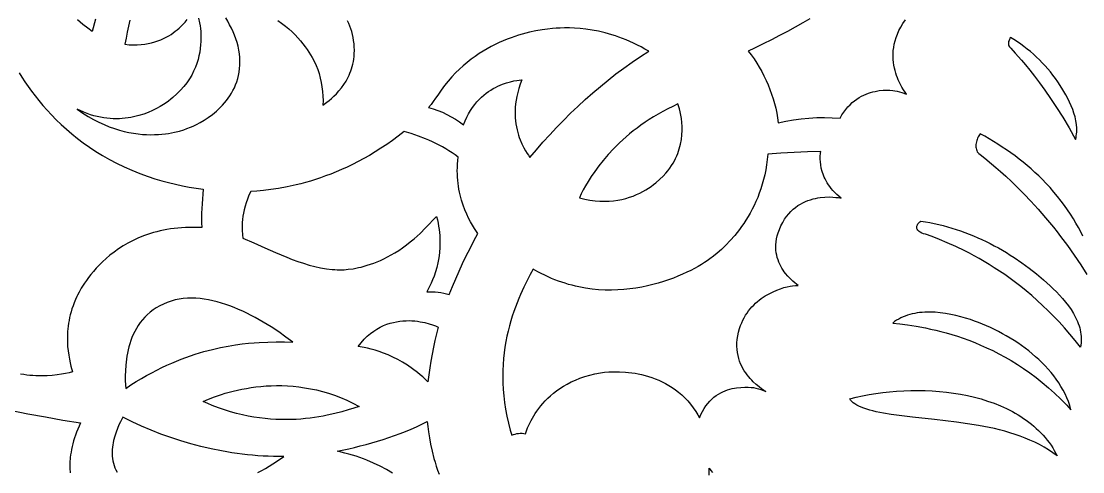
# Model space of a CAD drawing. Extents: x -570 to 570, y -570 to 570.
# Drawn here: x -22.7 to 76.7, y -470.2 to -428 of the extents above; entities that cross this region are included whole.
import ezdxf

# ---------------------------------------------------------------- set-up
doc = ezdxf.new("R2010")
doc.units = 0
doc.layers.add('LAYER_1', color=18, linetype='CONTINUOUS')
doc.layers.add('LAYER_2', color=174, linetype='CONTINUOUS')

msp = doc.modelspace()

# ---------------------------------------------------------------- linework, layer by layer
at = {"layer": 'LAYER_1'}
for points in [[(-6.117, -427.68), (-6.025, -428.138), (-5.985, -428.392), (-5.951, -428.661), (-5.925, -428.944), (-5.908, -429.24), (-5.901, -429.548), (-5.907, -429.865), (-5.927, -430.193), (-5.962, -430.528), (-6.014, -430.871), (-6.084, -431.22), (-6.174, -431.573), (-6.286, -431.93), (-6.421, -432.29), (-6.581, -432.651), (-6.767, -433.013), (-6.981, -433.373), (-7.224, -433.732), (-7.498, -434.087), (-7.804, -434.438), (-8.145, -434.784), (-8.521, -435.123), (-8.722, -435.29), (-8.934, -435.455), (-9.157, -435.617), (-9.42, -435.791), (-9.72, -435.973), (-10.055, -436.157), (-10.425, -436.338), (-10.827, -436.512), (-11.259, -436.673), (-11.721, -436.816), (-11.962, -436.88), (-12.209, -436.937), (-12.464, -436.987), (-12.724, -437.03), (-12.99, -437.065), (-13.262, -437.091), (-13.54, -437.107), (-13.823, -437.114), (-14.111, -437.11), (-14.404, -437.094), (-14.702, -437.067), (-15.005, -437.027), (-15.312, -436.974), (-15.623, -436.908), (-15.938, -436.827), (-16.256, -436.731), (-16.569, -436.62), (-16.877, -436.496), (-17.485, -436.228), (-16.969, -436.581), (-16.458, -436.899), (-15.953, -437.186), (-15.455, -437.44), (-14.965, -437.666), (-14.482, -437.862), (-14.007, -438.032), (-13.542, -438.177), (-13.087, -438.298), (-12.643, -438.397), (-12.21, -438.474), (-11.789, -438.533), (-11.38, -438.573), (-10.985, -438.597), (-10.603, -438.607), (-10.236, -438.602), (-9.884, -438.586), (-9.549, -438.559), (-9.229, -438.524), (-8.927, -438.48), (-8.377, -438.377), (-7.904, -438.262), (-7.513, -438.146), (-7.209, -438.041), (-6.885, -437.914), (-6.616, -437.8), (-6.306, -437.652), (-5.965, -437.471), (-5.599, -437.254), (-5.218, -437.003), (-4.829, -436.715), (-4.634, -436.558), (-4.44, -436.391), (-4.247, -436.215), (-4.058, -436.03), (-3.873, -435.835), (-3.692, -435.631), (-3.518, -435.417), (-3.351, -435.194), (-3.191, -434.961), (-3.04, -434.718), (-2.9, -434.465), (-2.77, -434.202), (-2.652, -433.93), (-2.547, -433.647), (-2.456, -433.354), (-2.379, -433.051), (-2.319, -432.737), (-2.276, -432.413), (-2.25, -432.079), (-2.243, -431.734), (-2.257, -431.379), (-2.293, -431.025), (-2.348, -430.674), (-2.423, -430.324), (-2.516, -429.977), (-2.626, -429.633), (-2.752, -429.292), (-2.892, -428.956), (-3.046, -428.625), (-3.212, -428.299), (-3.39, -427.978), (-3.577, -427.664)], [(-15.781, -427.767), (-16.09, -428.924), (-16.504, -428.637), (-16.97, -428.28), (-17.217, -428.075), (-17.473, -427.854)], [(-12.549, -427.877), (-12.68, -428.439), (-12.801, -429.003), (-12.913, -429.569), (-13.015, -430.136), (-12.614, -430.171), (-12.228, -430.185), (-11.857, -430.18), (-11.501, -430.156), (-11.159, -430.116), (-10.831, -430.06), (-10.517, -429.99), (-10.217, -429.907), (-9.931, -429.812), (-9.659, -429.706), (-9.4, -429.591), (-9.154, -429.468), (-8.921, -429.338), (-8.701, -429.202), (-8.494, -429.061), (-8.3, -428.918), (-8.117, -428.772), (-7.947, -428.626), (-7.643, -428.336), (-7.386, -428.059), (-7.174, -427.803)], [(1.29, -427.917), (1.66, -428.167), (2.008, -428.427), (2.334, -428.695), (2.639, -428.969), (2.923, -429.248), (3.187, -429.528), (3.43, -429.808), (3.655, -430.085), (3.86, -430.358), (4.047, -430.624), (4.216, -430.881), (4.503, -431.36), (4.724, -431.777), (4.884, -432.115), (5.036, -432.485), (5.168, -432.887), (5.279, -433.298), (5.368, -433.714), (5.437, -434.135), (5.487, -434.56), (5.518, -434.986), (5.533, -435.412), (5.53, -435.836), (5.892, -435.569), (6.101, -435.402), (6.324, -435.213), (6.555, -435.001), (6.79, -434.766), (7.026, -434.507), (7.258, -434.223), (7.482, -433.914), (7.693, -433.58), (7.887, -433.221), (7.977, -433.031), (8.06, -432.835), (8.138, -432.632), (8.208, -432.422), (8.271, -432.205), (8.327, -431.982), (8.373, -431.751), (8.411, -431.514), (8.439, -431.27), (8.457, -431.018), (8.466, -430.699), (8.459, -430.388), (8.437, -430.085), (8.401, -429.789), (8.352, -429.502), (8.291, -429.222), (8.218, -428.95), (8.134, -428.686), (8.04, -428.43), (7.937, -428.183), (7.825, -427.943)], [(51.138, -427.747), (50.456, -428.137), (49.754, -428.528), (49.033, -428.92), (48.292, -429.312), (47.531, -429.704), (46.751, -430.096), (45.951, -430.487), (45.364, -430.769), (45.637, -431.134), (45.899, -431.509), (46.149, -431.894), (46.387, -432.288), (46.613, -432.691), (46.826, -433.101), (47.026, -433.518), (47.212, -433.942), (47.384, -434.372), (47.542, -434.806), (47.685, -435.245), (47.813, -435.688), (47.925, -436.134), (48.022, -436.582), (48.101, -437.032), (48.165, -437.483), (48.875, -437.334), (49.592, -437.211), (50.314, -437.116), (51.04, -437.048), (51.768, -437.008), (52.497, -436.995), (53.224, -437.011), (53.949, -437.054), (54.124, -436.758), (54.306, -436.486), (54.496, -436.234), (54.693, -436.003), (54.894, -435.793), (55.101, -435.601), (55.311, -435.427), (55.524, -435.271), (55.739, -435.131), (55.955, -435.007), (56.172, -434.898), (56.388, -434.803), (56.603, -434.72), (56.815, -434.651), (57.025, -434.592), (57.23, -434.544), (57.626, -434.476), (57.996, -434.441), (58.333, -434.43), (58.631, -434.438), (58.883, -434.458), (59.081, -434.483), (59.292, -434.521), (59.52, -434.579), (59.744, -434.65), (60.187, -434.814), (60.037, -434.607), (59.905, -434.407), (59.748, -434.148), (59.579, -433.834), (59.408, -433.469), (59.326, -433.268), (59.248, -433.057), (59.174, -432.834), (59.108, -432.601), (59.049, -432.358), (58.999, -432.105), (58.961, -431.844), (58.935, -431.574), (58.922, -431.296), (58.924, -431.011), (58.942, -430.719), (58.978, -430.42), (59.034, -430.116), (59.11, -429.806), (59.207, -429.491), (59.328, -429.171), (59.474, -428.847), (59.646, -428.52), (59.845, -428.189), (60.073, -427.857)], [(-22.922, -432.808), (-22.659, -433.225), (-22.378, -433.65), (-22.08, -434.083), (-21.762, -434.522), (-21.426, -434.965), (-21.07, -435.412), (-20.695, -435.86), (-20.299, -436.31), (-19.882, -436.759), (-19.444, -437.206), (-18.984, -437.65), (-18.502, -438.089), (-17.998, -438.522), (-17.471, -438.948), (-16.92, -439.366), (-16.346, -439.774), (-15.747, -440.171), (-15.124, -440.555), (-14.476, -440.926), (-13.802, -441.282), (-13.102, -441.621), (-12.375, -441.943), (-11.622, -442.246), (-10.841, -442.528), (-10.211, -442.734), (-9.575, -442.921), (-8.934, -443.093), (-8.289, -443.248), (-7.64, -443.388), (-6.988, -443.515), (-6.334, -443.627), (-5.678, -443.727), (-5.725, -444.174), (-5.764, -444.622), (-5.795, -445.071), (-5.818, -445.52), (-5.833, -445.97), (-5.84, -446.42), (-5.839, -446.87), (-5.829, -447.319), (-6.222, -447.301), (-6.606, -447.292), (-6.982, -447.294), (-7.351, -447.305), (-7.712, -447.325), (-8.066, -447.354), (-8.412, -447.391), (-8.75, -447.436), (-9.081, -447.49), (-9.405, -447.551), (-9.721, -447.619), (-10.03, -447.695), (-10.332, -447.777), (-10.627, -447.865), (-10.915, -447.96), (-11.195, -448.06), (-11.736, -448.277), (-12.249, -448.514), (-12.735, -448.768), (-13.194, -449.036), (-13.628, -449.317), (-14.036, -449.608), (-14.419, -449.906), (-14.777, -450.209), (-15.111, -450.515), (-15.421, -450.821), (-15.708, -451.125), (-15.972, -451.424), (-16.214, -451.717), (-16.434, -452), (-16.632, -452.271), (-16.81, -452.527), (-17.103, -452.988), (-17.319, -453.363), (-17.459, -453.632), (-17.529, -453.777), (-17.658, -454.066), (-17.775, -454.354), (-17.88, -454.638), (-17.975, -454.92), (-18.059, -455.198), (-18.132, -455.473), (-18.196, -455.745), (-18.251, -456.014), (-18.296, -456.278), (-18.334, -456.538), (-18.385, -457.046), (-18.407, -457.536), (-18.405, -458.005), (-18.382, -458.452), (-18.341, -458.876), (-18.286, -459.275), (-18.221, -459.648), (-18.148, -459.992), (-18.072, -460.307), (-17.924, -460.84), (-18.226, -460.915), (-18.57, -460.99), (-18.952, -461.061), (-19.37, -461.123), (-19.822, -461.173), (-20.305, -461.206), (-20.817, -461.218), (-21.355, -461.205), (-21.632, -461.188), (-21.916, -461.163), (-22.204, -461.13), (-22.498, -461.088), (-22.796, -461.037)], [(76.702, -448.101), (76.498, -447.701), (76.28, -447.298), (76.048, -446.891), (75.802, -446.481), (75.54, -446.069), (75.262, -445.654), (74.968, -445.239), (74.657, -444.822), (74.329, -444.404), (73.983, -443.987), (73.618, -443.57), (73.235, -443.154), (72.9, -442.808), (72.556, -442.47), (72.205, -442.139), (71.845, -441.817), (71.479, -441.501), (71.106, -441.194), (70.726, -440.893), (70.34, -440.601), (69.949, -440.315), (69.552, -440.037), (69.15, -439.767), (68.743, -439.504), (68.332, -439.248), (67.918, -439), (67.499, -438.758), (67.078, -438.524), (67.011, -438.615), (66.948, -438.714), (66.89, -438.819), (66.838, -438.93), (66.792, -439.045), (66.753, -439.164), (66.721, -439.285), (66.697, -439.407), (66.682, -439.528), (66.677, -439.649), (66.681, -439.768), (66.696, -439.883), (66.721, -439.994), (66.758, -440.1), (66.808, -440.199), (66.87, -440.29), (66.94, -440.358), (67.07, -440.465), (67.502, -440.806), (68.149, -441.33), (68.547, -441.666), (68.991, -442.054), (69.48, -442.496), (70.01, -442.994), (70.58, -443.551), (71.187, -444.169), (71.829, -444.849), (72.503, -445.594), (73.207, -446.405), (73.94, -447.286), (74.279, -447.709), (74.612, -448.137), (75.261, -449.006), (75.888, -449.892), (76.492, -450.794), (77.075, -451.711)], [(-23.754, -464.425), (-22.115, -464.755), (-20.471, -465.063), (-18.824, -465.351), (-17.176, -465.623), (-17.31, -465.91), (-17.434, -466.194), (-17.547, -466.475), (-17.649, -466.753), (-17.742, -467.028), (-17.825, -467.3), (-17.898, -467.569), (-17.962, -467.835), (-18.017, -468.098), (-18.064, -468.357), (-18.102, -468.613), (-18.132, -468.866), (-18.168, -469.361), (-18.176, -469.843), (-18.156, -470.31)], [(-0.569, -470.278), (-0.21, -470.081), (0.146, -469.877), (0.497, -469.666), (1.188, -469.227), (1.862, -468.766), (1.376, -468.767), (0.89, -468.76), (0.403, -468.744), (-0.084, -468.721), (-0.571, -468.689), (-1.058, -468.649), (-1.545, -468.602), (-2.031, -468.546), (-2.517, -468.483), (-3.003, -468.412), (-3.488, -468.334), (-3.971, -468.248), (-4.936, -468.054), (-5.894, -467.83), (-6.846, -467.578), (-7.79, -467.299), (-8.725, -466.992), (-9.65, -466.658), (-10.562, -466.299), (-11.462, -465.914), (-12.347, -465.504), (-13.218, -465.071), (-13.444, -465.523), (-13.577, -465.811), (-13.713, -466.134), (-13.846, -466.487), (-13.969, -466.865), (-14.074, -467.263), (-14.119, -467.469), (-14.156, -467.677), (-14.186, -467.889), (-14.207, -468.102), (-14.218, -468.317), (-14.219, -468.533), (-14.209, -468.749), (-14.187, -468.964), (-14.152, -469.179), (-14.103, -469.392), (-14.04, -469.603), (-13.96, -469.812), (-13.865, -470.017), (-13.752, -470.218)], [(12.038, -470.326), (11.474, -469.996), (10.886, -469.683), (10.275, -469.389), (9.64, -469.116), (9.313, -468.988), (8.981, -468.866), (8.642, -468.749), (8.296, -468.639), (7.945, -468.535), (7.587, -468.437), (7.223, -468.346), (6.853, -468.262), (7.941, -468.035), (8.484, -467.91), (9.025, -467.778), (9.565, -467.637), (10.102, -467.489), (10.638, -467.332), (11.17, -467.166), (11.7, -466.991), (12.226, -466.807), (12.748, -466.614), (13.266, -466.411), (13.78, -466.198), (14.289, -465.975), (14.793, -465.741), (15.292, -465.497), (15.341, -465.949), (15.406, -466.457), (15.491, -467.018), (15.602, -467.624), (15.743, -468.272), (15.919, -468.955), (16.022, -469.309), (16.136, -469.669), (16.261, -470.035), (16.398, -470.407)], [(41.698, -470.523), (41.692, -469.848), (41.857, -470.067), (42.013, -470.264)]]:
    msp.add_lwpolyline(points, dxfattribs=at)
for points in [[(18.689, -437.689), (18.839, -437.317), (19.001, -436.969), (19.173, -436.642), (19.355, -436.336), (19.546, -436.051), (19.744, -435.786), (19.948, -435.539), (20.158, -435.311), (20.372, -435.101), (20.59, -434.908), (20.81, -434.73), (21.031, -434.569), (21.253, -434.422), (21.473, -434.289), (21.692, -434.169), (21.909, -434.062), (22.121, -433.967), (22.328, -433.883), (22.724, -433.746), (23.089, -433.644), (23.413, -433.573), (23.689, -433.527), (23.909, -433.5), (24.146, -433.478), (23.996, -433.876), (23.87, -434.264), (23.765, -434.643), (23.68, -435.013), (23.615, -435.372), (23.567, -435.722), (23.537, -436.062), (23.522, -436.392), (23.522, -436.711), (23.535, -437.02), (23.561, -437.317), (23.597, -437.604), (23.644, -437.879), (23.7, -438.143), (23.763, -438.396), (23.833, -438.637), (23.909, -438.865), (23.988, -439.082), (24.156, -439.478), (24.327, -439.823), (24.492, -440.115), (24.642, -440.354), (24.768, -440.537), (24.91, -440.731), (25.515, -440.02), (26.133, -439.317), (26.762, -438.623), (27.403, -437.939), (28.056, -437.265), (28.722, -436.603), (29.399, -435.953), (30.089, -435.316), (30.79, -434.693), (31.504, -434.085), (32.23, -433.492), (32.967, -432.916), (33.717, -432.357), (34.479, -431.816), (35.253, -431.294), (36.04, -430.792), (35.681, -430.583), (35.324, -430.387), (34.97, -430.204), (34.619, -430.033), (34.271, -429.874), (33.927, -429.727), (33.586, -429.591), (33.249, -429.466), (32.916, -429.351), (32.588, -429.246), (31.946, -429.065), (31.325, -428.919), (30.727, -428.804), (30.154, -428.719), (29.609, -428.659), (29.092, -428.621), (28.608, -428.602), (28.157, -428.6), (27.741, -428.61), (27.363, -428.629), (27.026, -428.655), (26.567, -428.703), (26.048, -428.774), (25.475, -428.875), (24.855, -429.009), (24.53, -429.09), (24.195, -429.18), (23.853, -429.282), (23.502, -429.395), (23.145, -429.519), (22.783, -429.656), (22.416, -429.806), (22.044, -429.969), (21.67, -430.146), (21.294, -430.338), (20.916, -430.546), (20.537, -430.769), (20.159, -431.008), (19.782, -431.264), (19.408, -431.538), (19.036, -431.83), (18.668, -432.141), (18.305, -432.471), (17.947, -432.82), (17.596, -433.191), (17.252, -433.582), (16.917, -433.994), (16.59, -434.429), (16.273, -434.887), (16.071, -435.187), (15.864, -435.484), (15.648, -435.774), (15.42, -436.054), (15.86, -436.183), (16.294, -436.335), (16.72, -436.509), (17.138, -436.705), (17.546, -436.922), (17.941, -437.158), (18.322, -437.414)], [(76.016, -439.054), (76.053, -438.881), (76.081, -438.707), (76.101, -438.533), (76.113, -438.358), (76.115, -438.005), (76.088, -437.652), (76.035, -437.298), (75.958, -436.944), (75.859, -436.592), (75.74, -436.243), (75.604, -435.896), (75.452, -435.554), (75.287, -435.217), (75.111, -434.886), (74.926, -434.561), (74.734, -434.245), (74.337, -433.64), (74.119, -433.33), (73.891, -433.026), (73.654, -432.727), (73.408, -432.435), (73.155, -432.15), (72.893, -431.871), (72.624, -431.598), (72.347, -431.333), (72.064, -431.075), (71.774, -430.824), (71.478, -430.581), (71.177, -430.345), (70.87, -430.118), (70.558, -429.899), (70.241, -429.688), (69.92, -429.485), (69.867, -429.575), (69.818, -429.673), (69.776, -429.776), (69.744, -429.881), (69.725, -429.987), (69.721, -430.092), (69.735, -430.192), (69.77, -430.287), (69.83, -430.373), (69.95, -430.511), (70.351, -430.953), (70.948, -431.628), (71.313, -432.058), (71.718, -432.553), (72.159, -433.113), (72.634, -433.742), (73.14, -434.441), (73.673, -435.211), (74.23, -436.056), (74.808, -436.977), (75.405, -437.976)], [(38.777, -435.721), (38.29, -435.949), (37.819, -436.183), (37.363, -436.425), (36.922, -436.672), (36.496, -436.926), (36.086, -437.184), (35.689, -437.447), (35.308, -437.714), (34.941, -437.984), (34.587, -438.257), (34.248, -438.532), (33.922, -438.809), (33.609, -439.087), (33.309, -439.365), (33.023, -439.643), (32.748, -439.921), (32.238, -440.471), (31.775, -441.012), (31.358, -441.538), (30.986, -442.044), (30.656, -442.528), (30.367, -442.982), (30.118, -443.404), (29.906, -443.788), (29.721, -444.15), (29.54, -444.514), (30.044, -444.639), (30.532, -444.732), (31.006, -444.797), (31.464, -444.835), (31.907, -444.847), (32.334, -444.835), (32.747, -444.801), (33.144, -444.746), (33.525, -444.672), (33.892, -444.582), (34.243, -444.476), (34.578, -444.356), (34.898, -444.225), (35.203, -444.083), (35.492, -443.933), (35.766, -443.775), (36.024, -443.613), (36.267, -443.448), (36.494, -443.28), (36.706, -443.113), (37.083, -442.785), (37.397, -442.478), (37.649, -442.205), (37.838, -441.98), (38.028, -441.729), (38.179, -441.504), (38.317, -441.278), (38.442, -441.052), (38.556, -440.826), (38.659, -440.6), (38.75, -440.374), (38.831, -440.15), (38.902, -439.927), (38.963, -439.705), (39.016, -439.485), (39.095, -439.052), (39.142, -438.63), (39.163, -438.221), (39.16, -437.828), (39.136, -437.453), (39.097, -437.098), (39.044, -436.767), (38.982, -436.461), (38.915, -436.184)], [(18.194, -440.709), (17.911, -440.502), (17.622, -440.303), (17.327, -440.113), (17.026, -439.93), (16.721, -439.755), (16.41, -439.588), (16.096, -439.428), (15.777, -439.276), (15.455, -439.131), (15.129, -438.993), (14.47, -438.738), (13.803, -438.51), (13.13, -438.307), (12.585, -438.732), (12.04, -439.136), (11.498, -439.518), (10.957, -439.88), (10.419, -440.221), (9.884, -440.542), (9.353, -440.845), (8.826, -441.129), (8.303, -441.395), (7.786, -441.644), (7.275, -441.876), (6.769, -442.092), (6.271, -442.292), (5.779, -442.477), (5.296, -442.648), (4.821, -442.806), (4.354, -442.95), (3.897, -443.081), (3.45, -443.201), (3.013, -443.309), (2.172, -443.493), (1.378, -443.638), (0.636, -443.75), (-0.05, -443.833), (-0.677, -443.89), (-1.24, -443.928), (-1.406, -444.287), (-1.549, -444.638), (-1.67, -444.981), (-1.771, -445.315), (-1.854, -445.639), (-1.919, -445.952), (-1.969, -446.254), (-2.006, -446.543), (-2.03, -446.82), (-2.043, -447.082), (-2.043, -447.562), (-2.018, -447.976), (-1.982, -448.318), (-0.956, -448.75), (0.069, -449.203), (1.096, -449.656), (1.612, -449.876), (2.13, -450.09), (2.65, -450.293), (3.172, -450.484), (3.698, -450.66), (4.228, -450.82), (4.762, -450.959), (5.301, -451.076), (5.844, -451.168), (6.393, -451.234), (6.639, -451.255), (6.865, -451.266), (7.153, -451.268), (7.499, -451.256), (7.901, -451.223), (8.354, -451.162), (8.854, -451.068), (9.12, -451.006), (9.396, -450.933), (9.683, -450.849), (9.978, -450.753), (10.283, -450.644), (10.595, -450.52), (10.916, -450.382), (11.243, -450.229), (11.578, -450.059), (11.919, -449.872), (12.266, -449.668), (12.618, -449.445), (12.974, -449.202), (13.336, -448.94), (13.701, -448.656), (14.069, -448.351), (14.345, -448.108), (14.616, -447.859), (15.143, -447.345), (16.162, -446.281), (16.24, -446.59), (16.305, -446.894), (16.36, -447.194), (16.404, -447.489), (16.438, -447.779), (16.463, -448.064), (16.478, -448.344), (16.485, -448.62), (16.483, -448.889), (16.474, -449.154), (16.434, -449.666), (16.368, -450.154), (16.281, -450.618), (16.177, -451.056), (16.058, -451.468), (15.928, -451.852), (15.792, -452.208), (15.654, -452.533), (15.516, -452.828), (15.258, -453.32), (15.521, -453.318), (15.784, -453.326), (16.048, -453.343), (16.31, -453.37), (16.572, -453.407), (16.832, -453.453), (17.089, -453.508), (17.344, -453.573), (17.645, -452.845), (17.956, -452.12), (18.278, -451.4), (18.609, -450.685), (18.95, -449.973), (19.301, -449.267), (19.66, -448.565), (20.029, -447.868), (19.711, -447.385), (19.535, -447.097), (19.353, -446.777), (19.17, -446.426), (18.989, -446.046), (18.814, -445.637), (18.65, -445.198), (18.5, -444.731), (18.368, -444.236), (18.311, -443.979), (18.26, -443.714), (18.215, -443.443), (18.177, -443.165), (18.147, -442.88), (18.125, -442.589), (18.112, -442.291), (18.108, -441.988), (18.114, -441.677), (18.129, -441.361), (18.156, -441.038)], [(47.177, -440.435), (47.13, -440.935), (47.067, -441.422), (46.988, -441.897), (46.895, -442.359), (46.788, -442.808), (46.668, -443.244), (46.536, -443.668), (46.392, -444.079), (46.239, -444.477), (46.075, -444.863), (45.903, -445.237), (45.723, -445.598), (45.536, -445.946), (45.342, -446.283), (45.144, -446.606), (44.94, -446.918), (44.734, -447.217), (44.524, -447.504), (44.312, -447.778), (44.099, -448.041), (43.673, -448.529), (43.253, -448.969), (42.844, -449.36), (42.455, -449.704), (42.091, -450), (41.76, -450.248), (41.522, -450.415), (41.258, -450.588), (40.97, -450.766), (40.659, -450.949), (40.325, -451.134), (39.969, -451.32), (39.592, -451.505), (39.194, -451.688), (38.777, -451.867), (38.342, -452.041), (37.888, -452.209), (37.417, -452.368), (36.93, -452.517), (36.428, -452.655), (35.91, -452.78), (35.379, -452.89), (34.835, -452.985), (34.279, -453.062), (33.711, -453.12), (33.132, -453.158), (32.544, -453.174), (31.946, -453.165), (31.341, -453.132), (30.727, -453.072), (30.108, -452.984), (29.482, -452.867), (29.167, -452.796), (28.851, -452.718), (28.535, -452.631), (28.217, -452.536), (27.898, -452.432), (27.578, -452.32), (27.258, -452.198), (26.938, -452.068), (26.616, -451.928), (26.295, -451.779), (25.973, -451.619), (25.651, -451.45), (25.221, -451.208), (24.947, -451.7), (24.65, -452.263), (24.337, -452.895), (24.019, -453.593), (23.861, -453.967), (23.705, -454.356), (23.552, -454.76), (23.403, -455.18), (23.259, -455.614), (23.122, -456.063), (22.993, -456.527), (22.872, -457.004), (22.762, -457.494), (22.662, -457.999), (22.575, -458.516), (22.501, -459.046), (22.442, -459.588), (22.398, -460.142), (22.371, -460.709), (22.362, -461.286), (22.372, -461.875), (22.402, -462.475), (22.454, -463.086), (22.528, -463.707), (22.625, -464.338), (22.747, -464.979), (22.896, -465.629), (23.071, -466.288), (23.211, -466.779), (23.358, -466.712), (23.513, -466.659), (23.674, -466.62), (23.839, -466.596), (24.005, -466.586), (24.171, -466.591), (24.334, -466.611), (24.492, -466.646), (24.591, -466.357), (24.693, -466.093), (24.837, -465.764), (25.027, -465.382), (25.141, -465.175), (25.268, -464.958), (25.409, -464.734), (25.564, -464.504), (25.735, -464.269), (25.921, -464.031), (26.124, -463.791), (26.344, -463.55), (26.581, -463.31), (26.836, -463.073), (27.11, -462.839), (27.403, -462.611), (27.716, -462.389), (28.049, -462.175), (28.403, -461.971), (28.779, -461.777), (29.178, -461.596), (29.599, -461.429), (30.043, -461.276), (30.512, -461.141), (31.004, -461.023), (31.523, -460.925), (31.882, -460.875), (32.303, -460.837), (32.777, -460.818), (33.297, -460.821), (33.856, -460.852), (34.147, -460.88), (34.446, -460.917), (34.751, -460.963), (35.06, -461.02), (35.374, -461.088), (35.691, -461.168), (36.01, -461.259), (36.331, -461.364), (36.652, -461.483), (36.972, -461.615), (37.292, -461.763), (37.608, -461.926), (37.922, -462.106), (38.232, -462.302), (38.536, -462.516), (38.834, -462.749), (39.126, -463), (39.409, -463.271), (39.684, -463.562), (39.949, -463.873), (40.204, -464.207), (40.447, -464.562), (40.624, -464.857), (40.795, -465.155), (40.926, -464.835), (41.069, -464.539), (41.225, -464.266), (41.391, -464.014), (41.568, -463.785), (41.753, -463.575), (41.947, -463.386), (42.147, -463.214), (42.352, -463.061), (42.562, -462.924), (42.775, -462.803), (42.99, -462.697), (43.207, -462.606), (43.423, -462.527), (43.639, -462.461), (43.852, -462.406), (44.062, -462.362), (44.268, -462.327), (44.661, -462.283), (45.024, -462.267), (45.348, -462.271), (45.623, -462.288), (45.84, -462.312), (46.069, -462.349), (46.308, -462.41), (46.544, -462.487), (47.006, -462.663), (46.799, -462.537), (46.609, -462.409), (46.376, -462.239), (46.113, -462.025), (45.831, -461.768), (45.686, -461.623), (45.541, -461.467), (45.398, -461.301), (45.257, -461.123), (45.12, -460.934), (44.988, -460.735), (44.864, -460.524), (44.748, -460.302), (44.642, -460.07), (44.547, -459.826), (44.465, -459.571), (44.397, -459.305), (44.345, -459.027), (44.311, -458.739), (44.295, -458.439), (44.299, -458.128), (44.325, -457.806), (44.374, -457.472), (44.447, -457.127), (44.547, -456.771), (44.639, -456.501), (44.741, -456.243), (44.854, -455.996), (44.976, -455.76), (45.108, -455.535), (45.247, -455.321), (45.394, -455.118), (45.547, -454.924), (45.707, -454.741), (45.872, -454.568), (46.042, -454.404), (46.216, -454.249), (46.394, -454.104), (46.574, -453.968), (46.756, -453.84), (46.94, -453.721), (47.309, -453.506), (47.675, -453.323), (48.033, -453.169), (48.378, -453.042), (48.704, -452.94), (49.006, -452.862), (49.278, -452.806), (49.515, -452.769), (49.779, -452.744), (50.043, -452.724), (49.871, -452.602), (49.713, -452.48), (49.52, -452.319), (49.304, -452.118), (49.074, -451.879), (48.841, -451.601), (48.726, -451.449), (48.614, -451.287), (48.507, -451.115), (48.405, -450.935), (48.309, -450.746), (48.222, -450.547), (48.144, -450.34), (48.077, -450.124), (48.022, -449.899), (47.98, -449.665), (47.952, -449.423), (47.94, -449.172), (47.945, -448.913), (47.969, -448.645), (48.012, -448.369), (48.076, -448.085), (48.162, -447.792), (48.271, -447.492), (48.421, -447.147), (48.585, -446.829), (48.761, -446.536), (48.949, -446.268), (49.146, -446.022), (49.353, -445.799), (49.567, -445.597), (49.788, -445.416), (50.015, -445.254), (50.245, -445.11), (50.479, -444.983), (50.715, -444.872), (50.952, -444.777), (51.188, -444.696), (51.423, -444.629), (51.655, -444.574), (51.883, -444.53), (52.107, -444.496), (52.534, -444.456), (52.926, -444.444), (53.276, -444.454), (53.573, -444.477), (53.808, -444.506), (54.055, -444.547), (53.839, -444.373), (53.638, -444.197), (53.453, -444.019), (53.283, -443.839), (53.128, -443.658), (52.986, -443.477), (52.858, -443.295), (52.742, -443.113), (52.639, -442.932), (52.546, -442.753), (52.465, -442.575), (52.393, -442.4), (52.279, -442.058), (52.197, -441.732), (52.144, -441.426), (52.115, -441.143), (52.104, -440.888), (52.106, -440.665), (52.133, -440.331), (52.155, -440.173), (50.909, -440.211), (49.664, -440.268), (48.42, -440.343)], [(76.473, -458.531), (75.976, -457.899), (75.475, -457.293), (74.97, -456.709), (74.462, -456.15), (73.952, -455.613), (73.44, -455.098), (72.928, -454.605), (72.416, -454.133), (71.904, -453.682), (71.394, -453.252), (70.885, -452.841), (70.38, -452.45), (69.878, -452.078), (69.38, -451.724), (68.887, -451.388), (68.4, -451.069), (67.919, -450.767), (67.445, -450.482), (66.979, -450.212), (66.521, -449.958), (66.073, -449.719), (65.635, -449.495), (64.791, -449.087), (63.995, -448.731), (63.253, -448.424), (62.571, -448.16), (61.954, -447.937), (61.781, -447.889), (61.624, -447.831), (61.456, -447.745), (61.376, -447.691), (61.303, -447.628), (61.24, -447.556), (61.191, -447.475), (61.158, -447.384), (61.146, -447.283), (61.157, -447.172), (61.195, -447.049), (61.253, -446.945), (61.332, -446.854), (61.425, -446.774), (61.525, -446.705), (61.944, -446.769), (62.361, -446.843), (62.778, -446.927), (63.193, -447.021), (63.607, -447.123), (64.019, -447.235), (64.43, -447.356), (64.838, -447.486), (65.244, -447.624), (65.649, -447.77), (66.05, -447.925), (66.45, -448.088), (66.846, -448.259), (67.239, -448.438), (67.63, -448.624), (68.017, -448.817), (68.401, -449.018), (68.781, -449.225), (69.157, -449.44), (69.53, -449.661), (69.898, -449.888), (70.262, -450.122), (70.977, -450.607), (71.673, -451.115), (72.349, -451.645), (73.003, -452.194), (73.634, -452.763), (73.927, -453.042), (74.222, -453.337), (74.514, -453.645), (74.8, -453.966), (75.076, -454.299), (75.339, -454.643), (75.586, -454.999), (75.812, -455.363), (76.015, -455.737), (76.106, -455.927), (76.19, -456.119), (76.266, -456.312), (76.335, -456.507), (76.394, -456.704), (76.445, -456.903), (76.486, -457.102), (76.517, -457.303), (76.538, -457.506), (76.549, -457.709), (76.548, -457.913), (76.535, -458.118), (76.51, -458.324)], [(2.715, -458.04), (2.063, -457.567), (1.38, -457.093), (0.668, -456.628), (-0.068, -456.176), (-0.445, -455.958), (-0.825, -455.747), (-1.21, -455.542), (-1.599, -455.346), (-1.991, -455.159), (-2.385, -454.981), (-2.782, -454.814), (-3.181, -454.659), (-3.581, -454.516), (-3.982, -454.387), (-4.383, -454.271), (-4.785, -454.171), (-5.185, -454.087), (-5.585, -454.02), (-5.983, -453.971), (-6.379, -453.94), (-6.772, -453.929), (-7.163, -453.939), (-7.55, -453.969), (-7.933, -454.022), (-8.312, -454.098), (-8.686, -454.199), (-9.054, -454.323), (-9.417, -454.474), (-9.762, -454.645), (-10.085, -454.832), (-10.386, -455.033), (-10.666, -455.247), (-10.926, -455.474), (-11.166, -455.713), (-11.387, -455.961), (-11.59, -456.219), (-11.776, -456.485), (-11.945, -456.758), (-12.098, -457.037), (-12.236, -457.321), (-12.359, -457.609), (-12.469, -457.9), (-12.566, -458.192), (-12.65, -458.485), (-12.724, -458.778), (-12.786, -459.069), (-12.838, -459.357), (-12.881, -459.642), (-12.943, -460.196), (-12.976, -460.722), (-12.987, -461.213), (-12.982, -461.659), (-12.947, -462.382), (-12.452, -462.054), (-11.961, -461.743), (-11.473, -461.449), (-10.989, -461.172), (-10.509, -460.91), (-10.034, -460.663), (-9.564, -460.431), (-9.1, -460.214), (-8.641, -460.01), (-8.188, -459.82), (-7.741, -459.643), (-7.301, -459.478), (-6.868, -459.325), (-6.442, -459.184), (-6.024, -459.054), (-5.614, -458.934), (-4.82, -458.725), (-4.063, -458.552), (-3.344, -458.413), (-2.667, -458.302), (-2.035, -458.217), (-1.451, -458.153), (-0.916, -458.107), (-0.435, -458.074), (0.352, -458.039), (1.139, -458.023), (1.927, -458.025)], [(75.578, -464.377), (75.466, -463.998), (75.335, -463.625), (75.188, -463.26), (75.023, -462.9), (74.841, -462.547), (74.644, -462.201), (74.432, -461.862), (74.206, -461.53), (73.965, -461.205), (73.712, -460.887), (73.446, -460.577), (73.169, -460.274), (72.88, -459.978), (72.581, -459.69), (72.272, -459.41), (71.954, -459.137), (71.627, -458.873), (71.292, -458.616), (70.951, -458.368), (70.603, -458.128), (70.249, -457.897), (69.889, -457.674), (69.525, -457.46), (69.158, -457.254), (68.787, -457.057), (68.413, -456.869), (68.038, -456.69), (67.661, -456.521), (67.284, -456.36), (66.906, -456.209), (66.53, -456.068), (66.155, -455.936), (65.715, -455.794), (65.26, -455.664), (64.792, -455.546), (64.315, -455.444), (63.831, -455.36), (63.343, -455.295), (62.853, -455.254), (62.366, -455.236), (61.884, -455.246), (61.645, -455.262), (61.409, -455.285), (61.175, -455.316), (60.944, -455.356), (60.717, -455.403), (60.493, -455.46), (60.274, -455.526), (60.059, -455.6), (59.849, -455.685), (59.643, -455.779), (59.444, -455.884), (59.25, -455.999), (59.063, -456.125), (58.882, -456.262), (59.541, -456.336), (60.28, -456.433), (61.092, -456.559), (61.971, -456.722), (62.434, -456.819), (62.91, -456.928), (63.399, -457.049), (63.901, -457.184), (64.414, -457.332), (64.938, -457.496), (65.471, -457.675), (66.014, -457.871), (66.564, -458.085), (67.121, -458.317), (67.684, -458.567), (68.253, -458.838), (68.827, -459.13), (69.403, -459.444), (69.983, -459.78), (70.565, -460.139), (71.147, -460.523), (71.73, -460.932), (72.312, -461.367), (72.892, -461.828), (73.47, -462.317), (74.044, -462.835), (74.615, -463.381), (75.18, -463.958)], [(15.344, -461.752), (15.108, -461.524), (14.871, -461.306), (14.634, -461.099), (14.397, -460.903), (13.923, -460.54), (13.451, -460.214), (12.985, -459.924), (12.525, -459.667), (12.074, -459.442), (11.635, -459.245), (11.21, -459.075), (10.801, -458.93), (10.411, -458.806), (10.041, -458.703), (9.695, -458.618), (9.373, -458.549), (8.815, -458.448), (9.096, -458.099), (9.383, -457.782), (9.676, -457.498), (9.975, -457.244), (10.278, -457.018), (10.583, -456.82), (10.891, -456.648), (11.2, -456.501), (11.509, -456.377), (11.816, -456.274), (12.122, -456.192), (12.425, -456.129), (12.725, -456.083), (13.019, -456.053), (13.307, -456.037), (13.588, -456.035), (13.862, -456.045), (14.126, -456.065), (14.38, -456.094), (14.624, -456.13), (15.074, -456.219), (15.468, -456.321), (15.799, -456.425), (16.058, -456.518), (16.328, -456.629), (16.168, -457.262), (16.018, -457.897), (15.879, -458.534), (15.75, -459.174), (15.631, -459.816), (15.524, -460.46), (15.428, -461.105)], [(8.914, -464.065), (8.434, -464.227), (7.892, -464.399), (7.289, -464.574), (6.628, -464.745), (5.913, -464.906), (5.535, -464.98), (5.144, -465.049), (4.741, -465.111), (4.326, -465.167), (3.899, -465.215), (3.461, -465.254), (3.011, -465.283), (2.551, -465.302), (2.08, -465.31), (1.599, -465.305), (1.109, -465.288), (0.609, -465.256), (0.1, -465.209), (-0.418, -465.147), (-0.944, -465.069), (-1.479, -464.973), (-2.021, -464.858), (-2.571, -464.725), (-3.127, -464.571), (-3.691, -464.397), (-4.261, -464.201), (-4.837, -463.982), (-5.269, -463.801), (-5.699, -463.615), (-5.201, -463.399), (-4.625, -463.176), (-3.977, -462.954), (-3.626, -462.845), (-3.26, -462.741), (-2.877, -462.64), (-2.479, -462.546), (-2.067, -462.458), (-1.64, -462.378), (-1.2, -462.306), (-0.747, -462.245), (-0.282, -462.195), (0.194, -462.156), (0.682, -462.131), (1.18, -462.12), (1.688, -462.124), (2.206, -462.145), (2.731, -462.183), (3.265, -462.24), (3.807, -462.316), (4.355, -462.413), (4.909, -462.532), (5.469, -462.674), (6.034, -462.84), (6.604, -463.03), (7.177, -463.247), (7.753, -463.491), (8.332, -463.763)], [(74.3, -468.712), (73.896, -468.419), (73.481, -468.145), (73.057, -467.89), (72.625, -467.651), (72.184, -467.429), (71.734, -467.223), (71.278, -467.032), (70.814, -466.855), (70.344, -466.691), (69.867, -466.54), (69.385, -466.401), (68.898, -466.273), (68.406, -466.155), (67.909, -466.047), (67.409, -465.947), (66.905, -465.855), (65.888, -465.692), (64.863, -465.552), (63.834, -465.427), (62.803, -465.313), (60.753, -465.087), (59.74, -464.965), (58.741, -464.827), (58.019, -464.707), (57.347, -464.568), (57.032, -464.493), (56.734, -464.412), (56.452, -464.327), (56.188, -464.238), (55.943, -464.145), (55.718, -464.046), (55.515, -463.944), (55.334, -463.837), (55.177, -463.726), (55.044, -463.61), (54.937, -463.491), (54.857, -463.366), (55.449, -463.219), (56.056, -463.086), (56.676, -462.967), (57.307, -462.862), (57.948, -462.774), (58.598, -462.701), (59.255, -462.644), (59.918, -462.604), (60.585, -462.58), (61.254, -462.574), (61.925, -462.586), (62.596, -462.617), (63.265, -462.666), (63.931, -462.734), (64.592, -462.821), (65.247, -462.929), (65.895, -463.057), (66.534, -463.205), (67.162, -463.375), (67.778, -463.567), (68.381, -463.78), (68.969, -464.016), (69.541, -464.275), (70.095, -464.557), (70.365, -464.707), (70.63, -464.863), (70.889, -465.025), (71.144, -465.194), (71.393, -465.368), (71.636, -465.548), (71.873, -465.735), (72.104, -465.928), (72.328, -466.127), (72.547, -466.333), (72.758, -466.545), (72.963, -466.764), (73.161, -466.99), (73.351, -467.222), (73.535, -467.46), (73.71, -467.706), (73.87, -467.95), (74.019, -468.2)]]:
    msp.add_lwpolyline(points, close=True, dxfattribs=at)
at = {"layer": 'LAYER_2'}
msp.add_lwpolyline([(0, 570, 0.414214), (-570, 0, 0.414214), (0, -570, 0.414214), (570, 0, 0.414214)], format="xyb", close=True, dxfattribs=at)

doc.saveas('drawing.dxf')
